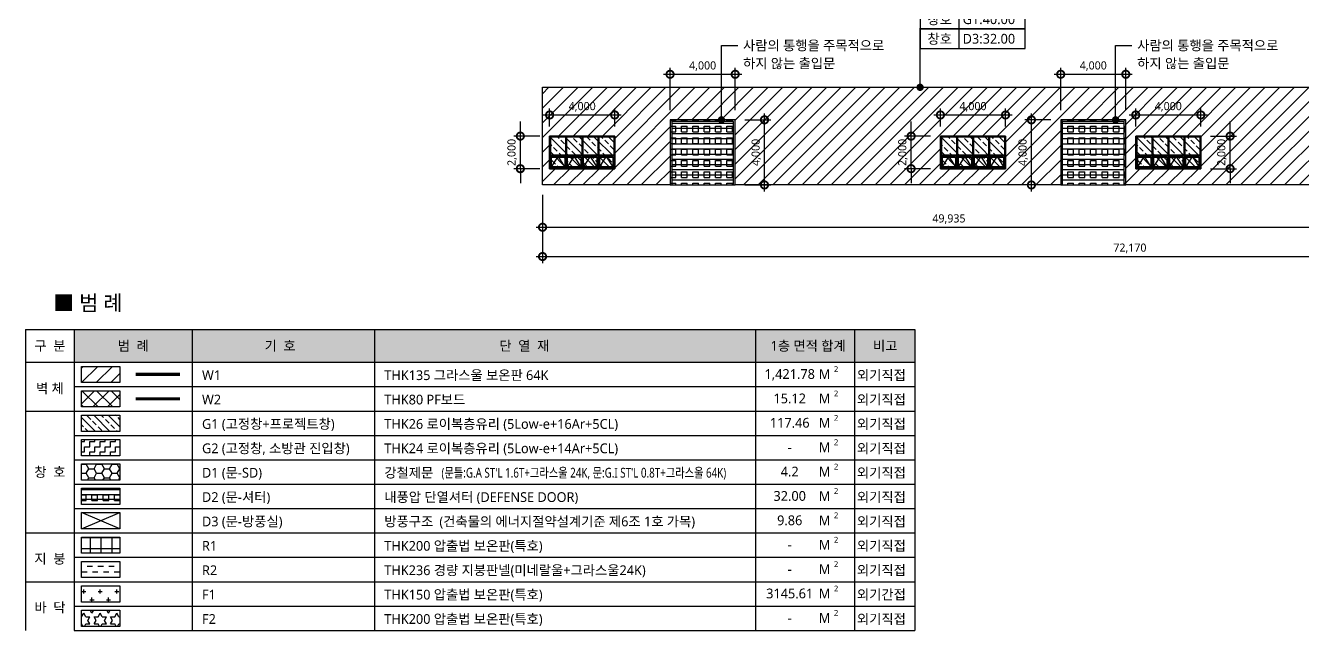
# Model space of a CAD drawing. Header units: millimetres. Extents: x 9300 to 665690, y 4200 to 114736.
# Drawn here: x 9300 to 87753, y 4200 to 41372 of the extents above; entities that cross this region are included whole.
import ezdxf
from ezdxf.enums import TextEntityAlignment as Align

# ---------------------------------------------------------------- set-up
doc = ezdxf.new("R2010")
doc.units = ezdxf.units.MM
doc.header["$LTSCALE"] = 200
for name, pattern in [('CEN-GAUN', [32.2, 30, -1, 0.2, -1]), ('PHANTOM2', [1.25, 0.625, -0.125, 0.125, -0.125, 0.125, -0.125]), ('XR-PLAN$0$DASHED2', [0.375, 0.25, -0.125])]:
    doc.linetypes.add(name, pattern=pattern)
doc.layers.get('DEFPOINTS').update_dxf_attribs({"color": 137})
for name, color, linetype in [('253', 253, 'Continuous'), ('DIM-INT', 7, 'Continuous'), ('ELE4', 4, 'Continuous'), ('HAT', 8, 'Continuous'), ('SYM-LEAD', 6, 'Continuous'), ('TABLE', 3, 'Continuous'), ('TABLE2', 6, 'Continuous'), ('TEXT', 3, 'Continuous'), ('TEXT-NOTE', 6, 'Continuous'), ('WIN', 6, 'Continuous'), ('WIN-OPEN-LINE', 1, 'CEN-GAUN'), ('XR-ELEV$0$WIN', 6, 'Continuous'), ('XR-ELEV$0$WIN2', 3, 'Continuous'), ('방화구획(기존 가운건축 계획)', 243, 'Continuous')]:
    doc.layers.add(name, color=color, linetype=linetype)
doc.styles.add('$0$스타일1', font='malgun.ttf')
doc.styles.add('스타일1', font='malgun.ttf')
doc.dimstyles.new('CJA', dxfattribs={"dimscale": 300, "dimtxt": 2.7, "dimasz": 1, "dimexe": 2, "dimexo": 3, "dimgap": 1, "dimtad": 1, "dimdec": 0, "dimzin": 1, "dimdsep": 46, "dimlunit": 6, "dimtxsty": '$0$스타일1', "dimblk": 'CJDOT', "dimcen": 0.09, "dimdle": 1, "dimclrd": 256, "dimclre": 256, "dimclrt": 3, "dimadec": 0, "dimazin": 0, "dimtfac": 1, "dimtdec": 0, "dimtix": 1, "dimtmove": 2, "dimatfit": 3, "dimldrblk": 'CJDOT', "dimfxl": 1, "dimtolj": 1, "dimtzin": 1, "dimarcsym": 0})
doc.dimstyles.new('DIM-QD 1', dxfattribs={"dimtxt": 3, "dimasz": 1.5, "dimexe": 1, "dimexo": 0, "dimgap": 1, "dimtad": 1, "dimdec": 3, "dimdsep": 46, "dimlunit": 6, "dimtxsty": '$0$스타일1', "dimblk1": 'ARCHTICK', "dimblk2": 'ARCHTICK', "dimsah": 1, "dimcen": 0, "dimclrd": 256, "dimclre": 256, "dimclrt": 3, "dimazin": 2, "dimtfac": 1, "dimtdec": 3, "dimtix": 1, "dimtmove": 2, "dimatfit": 3, "dimldrblk": 'ARCHTICK', "dimfxl": 1, "dimtolj": 1, "dimtzin": 0, "dimarcsym": 0})

# ---------------------------------------------------------------- blocks, each defined once
blk = doc.blocks.new('_DotSmall')
at = {"color": 0, "linetype": 'ByBlock', "const_width": 0.5}
blk.add_lwpolyline([(-0.0625, 0, 1), (0.0625, 0, 1)], format="xyb", close=True, dxfattribs=at)
blk = doc.blocks.new('*D20')
at = {"layer": 'DEFPOINTS', "color": 0, "transparency": 16777216}
for p in [(41065, 31576), (113235, 31576), (113235, 27176)]:
    blk.add_point(p, dxfattribs=at)
at = {"layer": 'DIM-INT', "color": 7, "lineweight": -2, "transparency": 16777216}
for p, q in [((41065, 30976), (41065, 26776)), ((113235, 30976), (113235, 26776)), ((40665, 27176), (113635, 27176))]:
    blk.add_line(p, q, dxfattribs=at)
at = {"layer": 'DIM-INT', "color": 7, "lineweight": -2, "transparency": 16777216, "xscale": 900, "yscale": 900, "zscale": 900, "rotation": 180}
blk.add_blockref('_DotSmall', (41065, 27176), dxfattribs=at)
at = {"layer": 'DIM-INT', "color": 7, "lineweight": -2, "transparency": 16777216, "xscale": 900, "yscale": 900, "zscale": 900}
blk.add_blockref('_DotSmall', (113235, 27176), dxfattribs=at)
at = {"layer": 'DIM-INT', "color": 3, "transparency": 16777216, "insert": (77150, 27678), "char_height": 500, "attachment_point": 5, "style": '스타일1'}
blk.add_mtext('\\A1;72,170', dxfattribs=at)
blk = doc.blocks.new('CJDOT')
blk.add_line((-2, 0), (2, 0))
at = {"const_width": 0.5}
blk.add_lwpolyline([(-0.25, 0, 1), (0.25, 0, 1)], format="xyb", close=True, dxfattribs=at)
blk = doc.blocks.new('*D21')
at = {"layer": 'DEFPOINTS', "color": 0, "transparency": 16777216}
for p in [(52900, 38376), (48900, 35576), (52900, 35576)]:
    blk.add_point(p, dxfattribs=at)
at = {"layer": 'DIM-INT', "color": 7, "lineweight": -2, "transparency": 16777216}
for p, q in [((48900, 36176), (48900, 38776)), ((52900, 36176), (52900, 38776)), ((48500, 38376), (53300, 38376))]:
    blk.add_line(p, q, dxfattribs=at)
at = {"layer": 'DIM-INT', "color": 7, "lineweight": -2, "transparency": 16777216, "xscale": 900, "yscale": 900, "zscale": 900, "rotation": 180}
blk.add_blockref('_DotSmall', (48900, 38376), dxfattribs=at)
at = {"layer": 'DIM-INT', "color": 7, "lineweight": -2, "transparency": 16777216, "xscale": 900, "yscale": 900, "zscale": 900}
blk.add_blockref('_DotSmall', (52900, 38376), dxfattribs=at)
at = {"layer": 'DIM-INT', "color": 3, "transparency": 16777216, "insert": (50900, 38876), "char_height": 500, "attachment_point": 5, "style": '스타일1'}
blk.add_mtext('\\A1;4,000', dxfattribs=at)
blk = doc.blocks.new('*D22')
at = {"layer": 'DEFPOINTS', "color": 0, "transparency": 16777216}
for p in [(71100, 35576), (72900, 35576), (72900, 31576)]:
    blk.add_point(p, dxfattribs=at)
at = {"layer": 'DIM-INT', "color": 7, "lineweight": -2, "transparency": 16777216}
for p, q in [((72300, 35576), (70700, 35576)), ((71100, 31176), (71100, 35976)), ((72300, 31576), (70700, 31576))]:
    blk.add_line(p, q, dxfattribs=at)
at = {"layer": 'DIM-INT', "color": 7, "lineweight": -2, "transparency": 16777216, "xscale": 900, "yscale": 900, "zscale": 900}
for p, rotation in [((71100, 35576), 90), ((71100, 31576), 270)]:
    blk.add_blockref('_DotSmall', p, dxfattribs=dict(at, rotation=rotation))
at = {"layer": 'DIM-INT', "color": 3, "transparency": 16777216, "insert": (70600, 33576), "char_height": 500, "attachment_point": 5, "rotation": 90, "style": '스타일1'}
blk.add_mtext('\\A1;4,000', dxfattribs=at)
blk = doc.blocks.new('*D23')
at = {"layer": 'DEFPOINTS', "color": 0, "transparency": 16777216}
for p in [(76900, 38376), (72900, 35576), (76900, 35576)]:
    blk.add_point(p, dxfattribs=at)
at = {"layer": 'DIM-INT', "color": 7, "lineweight": -2, "transparency": 16777216}
for p, q in [((72900, 36176), (72900, 38776)), ((76900, 36176), (76900, 38776)), ((72500, 38376), (77300, 38376))]:
    blk.add_line(p, q, dxfattribs=at)
at = {"layer": 'DIM-INT', "color": 7, "lineweight": -2, "transparency": 16777216, "xscale": 900, "yscale": 900, "zscale": 900, "rotation": 180}
blk.add_blockref('_DotSmall', (72900, 38376), dxfattribs=at)
at = {"layer": 'DIM-INT', "color": 7, "lineweight": -2, "transparency": 16777216, "xscale": 900, "yscale": 900, "zscale": 900}
blk.add_blockref('_DotSmall', (76900, 38376), dxfattribs=at)
at = {"layer": 'DIM-INT', "color": 3, "transparency": 16777216, "insert": (74900, 38876), "char_height": 500, "attachment_point": 5, "style": '스타일1'}
blk.add_mtext('\\A1;4,000', dxfattribs=at)
blk = doc.blocks.new('*D27')
at = {"layer": 'DEFPOINTS', "color": 0, "transparency": 16777216}
for p in [(52900, 35576), (54700, 35576), (52900, 31576)]:
    blk.add_point(p, dxfattribs=at)
at = {"layer": 'DIM-INT', "color": 7, "lineweight": -2, "transparency": 16777216}
for p, q in [((53500, 35576), (55100, 35576)), ((54700, 31176), (54700, 35976)), ((53500, 31576), (55100, 31576))]:
    blk.add_line(p, q, dxfattribs=at)
at = {"layer": 'DIM-INT', "color": 7, "lineweight": -2, "transparency": 16777216, "xscale": 900, "yscale": 900, "zscale": 900}
for p, rotation in [((54700, 35576), 90), ((54700, 31576), 270)]:
    blk.add_blockref('_DotSmall', p, dxfattribs=dict(at, rotation=rotation))
at = {"layer": 'DIM-INT', "color": 3, "transparency": 16777216, "insert": (54200, 33576), "char_height": 500, "attachment_point": 5, "rotation": 90, "style": '스타일1'}
blk.add_mtext('\\A1;4,000', dxfattribs=at)
blk = doc.blocks.new('SECTION ROOM NAME')
at = {"layer": 'TEXT-NOTE', "color": 6}
for p, q in [((-261, 0), (1769, 0)), ((1769, 0), (1769, -600)), ((1769, -600), (-261, -600))]:
    blk.add_line(p, q, dxfattribs=at)
blk.add_lwpolyline([(-1461, 0), (-261, 0), (-261, -600), (-1461, -600)], close=True, dxfattribs=at)
at = {"layer": 'TEXT-NOTE', "color": 3, "style": '스타일1'}
for tag, p in [('101', (-908, -298)), ('실명', (754, -341))]:
    blk.add_attdef(tag, text='', height=300, dxfattribs=at).set_placement(p, align=Align.MIDDLE)
blk = doc.blocks.new('_ARCHTICK')
at = {"color": 0, "linetype": 'ByBlock', "const_width": 0.15}
blk.add_lwpolyline([(-0.5, -0.5), (0.5, 0.5)], dxfattribs=at)
blk = doc.blocks.new('window4000')
at = {"color": 6}
blk.add_wipeout([(68660, -72455), (64660, -72455), (64660, -74455), (68660, -74455)], dxfattribs=at).dxf.layer = 'WIN'
at = {"layer": 'WIN', "color": 6}
for p, q in [((64720, -72455), (64720, -74455)), ((64720, -72515), (65645, -72515)), ((65645, -72455), (65645, -74455)), ((65705, -72455), (65705, -74455)), ((65705, -72515), (66630, -72515)), ((66630, -72455), (66630, -74455)), ((66690, -72455), (66690, -74455)), ((66690, -72515), (67615, -72515)), ((67615, -72455), (67615, -74455)), ((67675, -72455), (67675, -74455)), ((67675, -72515), (68600, -72515)), ((68600, -72455), (68600, -74455)), ((64720, -73625), (65645, -73625)), ((64720, -73685), (65645, -73685)), ((65705, -73625), (66630, -73625)), ((65705, -73685), (66630, -73685)), ((66690, -73625), (67615, -73625)), ((66690, -73685), (67615, -73685)), ((67675, -73625), (68600, -73625)), ((67675, -73685), (68600, -73685)), ((64720, -74395), (65645, -74395)), ((65705, -74395), (66630, -74395)), ((66690, -74395), (67615, -74395)), ((67675, -74395), (68600, -74395))]:
    blk.add_line(p, q, dxfattribs=at)
blk.add_lwpolyline([(68660, -72455), (64660, -72455), (64660, -74455), (68660, -74455)], close=True, dxfattribs=at)
at = {"layer": 'WIN', "color": 5}
for points in [[(64780, -74335), (65585, -74335), (65585, -73745), (64780, -73745)], [(65765, -74335), (66570, -74335), (66570, -73745), (65765, -73745)], [(66750, -74335), (67555, -74335), (67555, -73745), (66750, -73745)], [(67735, -74335), (68540, -74335), (68540, -73745), (67735, -73745)]]:
    blk.add_lwpolyline(points, close=True, dxfattribs=at)
at = {"layer": 'WIN-OPEN-LINE'}
for p, q in [((64720, -74395), (65182, -73685)), ((65182, -73685), (65645, -74395)), ((65705, -74395), (66168, -73685)), ((66168, -73685), (66630, -74395)), ((66690, -74395), (67152, -73685)), ((67152, -73685), (67615, -74395)), ((67675, -74395), (68138, -73685)), ((68138, -73685), (68600, -74395))]:
    blk.add_line(p, q, dxfattribs=at)
blk = doc.blocks.new('*D71')
at = {"layer": 'DEFPOINTS', "color": 0, "transparency": 16777216}
for p in [(69510, 35876), (65510, 34576), (69510, 34576)]:
    blk.add_point(p, dxfattribs=at)
at = {"layer": 'DIM-INT', "color": 7, "lineweight": -2, "transparency": 16777216}
for p, q in [((65510, 35176), (65510, 36276)), ((69510, 35176), (69510, 36276)), ((65110, 35876), (69910, 35876))]:
    blk.add_line(p, q, dxfattribs=at)
at = {"layer": 'DIM-INT', "color": 7, "lineweight": -2, "transparency": 16777216, "xscale": 900, "yscale": 900, "zscale": 900, "rotation": 180}
blk.add_blockref('_DotSmall', (65510, 35876), dxfattribs=at)
at = {"layer": 'DIM-INT', "color": 7, "lineweight": -2, "transparency": 16777216, "xscale": 900, "yscale": 900, "zscale": 900}
blk.add_blockref('_DotSmall', (69510, 35876), dxfattribs=at)
at = {"layer": 'DIM-INT', "color": 3, "transparency": 16777216, "insert": (67510, 36376), "char_height": 500, "attachment_point": 5, "style": '스타일1'}
blk.add_mtext('\\A1;4,000', dxfattribs=at)
blk = doc.blocks.new('*D72')
at = {"layer": 'DEFPOINTS', "color": 0, "transparency": 16777216}
for p in [(39700, 34576), (41500, 34576), (41500, 32576)]:
    blk.add_point(p, dxfattribs=at)
at = {"layer": 'DIM-INT', "color": 7, "lineweight": -2, "transparency": 16777216}
for p, q in [((39700, 34576), (39700, 35476)), ((40900, 34576), (39300, 34576)), ((39700, 32576), (39700, 34576)), ((40900, 32576), (39300, 32576)), ((39700, 32576), (39700, 31676))]:
    blk.add_line(p, q, dxfattribs=at)
at = {"layer": 'DIM-INT', "color": 7, "lineweight": -2, "transparency": 16777216, "xscale": 900, "yscale": 900, "zscale": 900}
for p, rotation in [((39700, 34576), 270), ((39700, 32576), 90)]:
    blk.add_blockref('_DotSmall', p, dxfattribs=dict(at, rotation=rotation))
at = {"layer": 'DIM-INT', "color": 3, "transparency": 16777216, "insert": (39200, 33576), "char_height": 500, "attachment_point": 5, "rotation": 90, "style": '스타일1'}
blk.add_mtext('\\A1;2,000', dxfattribs=at)
blk = doc.blocks.new('*D73')
at = {"layer": 'DEFPOINTS', "color": 0, "transparency": 16777216}
for p in [(45500, 35876), (41500, 34576), (45500, 34576)]:
    blk.add_point(p, dxfattribs=at)
at = {"layer": 'DIM-INT', "color": 7, "lineweight": -2, "transparency": 16777216}
for p, q in [((41500, 35176), (41500, 36276)), ((45500, 35176), (45500, 36276)), ((41100, 35876), (45900, 35876))]:
    blk.add_line(p, q, dxfattribs=at)
at = {"layer": 'DIM-INT', "color": 7, "lineweight": -2, "transparency": 16777216, "xscale": 900, "yscale": 900, "zscale": 900, "rotation": 180}
blk.add_blockref('_DotSmall', (41500, 35876), dxfattribs=at)
at = {"layer": 'DIM-INT', "color": 7, "lineweight": -2, "transparency": 16777216, "xscale": 900, "yscale": 900, "zscale": 900}
blk.add_blockref('_DotSmall', (45500, 35876), dxfattribs=at)
at = {"layer": 'DIM-INT', "color": 3, "transparency": 16777216, "insert": (43500, 36376), "char_height": 500, "attachment_point": 5, "style": '스타일1'}
blk.add_mtext('\\A1;4,000', dxfattribs=at)
blk = doc.blocks.new('*D74')
at = {"layer": 'DEFPOINTS', "color": 0, "transparency": 16777216}
for p in [(81510, 35876), (77510, 34576), (81510, 34576)]:
    blk.add_point(p, dxfattribs=at)
at = {"layer": 'DIM-INT', "color": 7, "lineweight": -2, "transparency": 16777216}
for p, q in [((77510, 35176), (77510, 36276)), ((81510, 35176), (81510, 36276)), ((77110, 35876), (81910, 35876))]:
    blk.add_line(p, q, dxfattribs=at)
at = {"layer": 'DIM-INT', "color": 7, "lineweight": -2, "transparency": 16777216, "xscale": 900, "yscale": 900, "zscale": 900, "rotation": 180}
blk.add_blockref('_DotSmall', (77510, 35876), dxfattribs=at)
at = {"layer": 'DIM-INT', "color": 7, "lineweight": -2, "transparency": 16777216, "xscale": 900, "yscale": 900, "zscale": 900}
blk.add_blockref('_DotSmall', (81510, 35876), dxfattribs=at)
at = {"layer": 'DIM-INT', "color": 3, "transparency": 16777216, "insert": (79510, 36376), "char_height": 500, "attachment_point": 5, "style": '스타일1'}
blk.add_mtext('\\A1;4,000', dxfattribs=at)
blk = doc.blocks.new('*D77')
at = {"layer": 'DEFPOINTS', "color": 0, "transparency": 16777216}
for p in [(63710, 34576), (65510, 34576), (65510, 32576)]:
    blk.add_point(p, dxfattribs=at)
at = {"layer": 'DIM-INT', "color": 7, "lineweight": -2, "transparency": 16777216}
for p, q in [((63710, 34576), (63710, 35476)), ((64910, 34576), (63310, 34576)), ((63710, 32576), (63710, 34576)), ((64910, 32576), (63310, 32576)), ((63710, 32576), (63710, 31676))]:
    blk.add_line(p, q, dxfattribs=at)
at = {"layer": 'DIM-INT', "color": 7, "lineweight": -2, "transparency": 16777216, "xscale": 900, "yscale": 900, "zscale": 900}
for p, rotation in [((63710, 34576), 270), ((63710, 32576), 90)]:
    blk.add_blockref('_DotSmall', p, dxfattribs=dict(at, rotation=rotation))
at = {"layer": 'DIM-INT', "color": 3, "transparency": 16777216, "insert": (63210, 33576), "char_height": 500, "attachment_point": 5, "rotation": 90, "style": '스타일1'}
blk.add_mtext('\\A1;2,000', dxfattribs=at)
blk = doc.blocks.new('*D78')
at = {"layer": 'DEFPOINTS', "color": 0, "transparency": 16777216}
for p in [(81510, 34576), (83310, 34576), (81510, 32576)]:
    blk.add_point(p, dxfattribs=at)
at = {"layer": 'DIM-INT', "color": 7, "lineweight": -2, "transparency": 16777216}
for p, q in [((83310, 34576), (83310, 35476)), ((82110, 34576), (83710, 34576)), ((83310, 32576), (83310, 34576)), ((82110, 32576), (83710, 32576)), ((83310, 32576), (83310, 31676))]:
    blk.add_line(p, q, dxfattribs=at)
at = {"layer": 'DIM-INT', "color": 7, "lineweight": -2, "transparency": 16777216, "xscale": 900, "yscale": 900, "zscale": 900}
for p, rotation in [((83310, 34576), 270), ((83310, 32576), 90)]:
    blk.add_blockref('_DotSmall', p, dxfattribs=dict(at, rotation=rotation))
at = {"layer": 'DIM-INT', "color": 3, "transparency": 16777216, "insert": (82810, 33576), "char_height": 500, "attachment_point": 5, "rotation": 90, "style": '스타일1'}
blk.add_mtext('\\A1;2,000', dxfattribs=at)
blk = doc.blocks.new('범례')
at = {"layer": '253'}
blk.add_hatch(color=256, dxfattribs=at).paths.add_polyline_path([(2996, 18502), (2996, 16480), (54629, 16480), (54629, 18502)])
at = {"layer": 'HAT'}
h = blk.add_hatch(dxfattribs=at)
h.set_pattern_fill('ANSI31', color=251, scale=200)
h.set_pattern_definition([(45, (-32651.7, -23269.1), (-449.013, 449.013), [])])
h.paths.add_polyline_path([(5801, 16230), (5801, 15232), (3437, 15232), (3437, 16230)])
h = blk.add_hatch(dxfattribs=at)
h.set_pattern_fill('ANSI37', color=251, scale=200)
h.set_pattern_definition([(45, (-9300, -5698.2), (-449.013, 449.013), []), (135, (-9300, -5698.2), (-449.013, -449.013), [])])
h.paths.add_polyline_path([(5801, 14732), (5801, 13733), (3437, 13733), (3437, 14732)])
h = blk.add_hatch(dxfattribs=at)
h.set_pattern_fill('BRASS,_O', color=256, scale=100, angle=135)
h.set_pattern_definition([(135, (63259.64, 58361.6), (-449.013, -449.013), []), (135, (63035.14, 58137.1), (-449.013, -449.013), [317.5, -158.75])])
h.paths.add_polyline_path([(5801, 13234), (5801, 12235), (3437, 12235), (3437, 13234)])
h = blk.add_hatch(dxfattribs=at)
h.set_pattern_fill('ZIGZAG', color=256, scale=100)
h.set_pattern_definition([(0, (-9300, -4200), (317.5, 317.5), [317.5, -317.5]), (90, (-8982.5, -4200), (-317.5, 317.5), [317.5, -317.5])])
h.paths.add_polyline_path([(5801, 11736), (5801, 10737), (3437, 10737), (3437, 11736)])
h = blk.add_hatch(dxfattribs=at)
h.set_pattern_fill('HONEY', color=256, scale=100, double=1)
h.set_pattern_definition([(0, (4619.4, 9738.2), (476.25, 274.963), [317.5, -635]), (120, (4619.4, 9738.2), (-476.25, 274.963), [317.5, -635]), (60, (4619.4, 9738.2), (6e-05, 549.926), [-635, 317.5])])
h.paths.add_polyline_path([(5801, 10238), (5801, 9239), (3437, 9239), (3437, 10238)])
h = blk.add_hatch(dxfattribs=at)
h.set_pattern_fill('_USER', color=256, scale=300, pattern_type=0)
h.set_pattern_definition([(0, (278183.82, -167739.34), (0, 300), [])])
h.paths.add_polyline_path([(5801, 8739), (5801, 7741), (3437, 7741), (3437, 8739)])
h = blk.add_hatch(dxfattribs=at)
h.set_pattern_fill('SQUARE', color=256, scale=110)
h.set_pattern_definition([(0, (255048.02, -119832.77), (0, 349.25), [349.25, -349.25]), (90, (255048.02, -119832.77), (-349.25, 2e-14), [349.25, -349.25])])
h.paths.add_polyline_path([(5801, 8739), (5801, 7741), (3437, 7741), (3437, 8739)])
h = blk.add_hatch(dxfattribs=at)
h.set_pattern_fill('_USER', color=256, scale=666.666667, double=1, pattern_type=0)
h.set_pattern_definition([(0, (4619.4, 5243.64), (0, 666.67), []), (90, (4619.4, 5243.64), (-666.67, 4e-14), [])])
h.paths.add_polyline_path([(5801, 5743), (5801, 4744), (3437, 4744), (3437, 5743)])
h = blk.add_hatch(dxfattribs=at)
h.set_pattern_fill('DASH', color=256, scale=2666.666667, double=1)
h.set_pattern_definition([(0, (6417.83, 4808.57), (333.333, 333.333), [333.333, -333.333])])
h.paths.add_polyline_path([(5801, 4245), (5801, 3246), (3437, 3246), (3437, 4245)])
h = blk.add_hatch(dxfattribs=at)
h.set_pattern_fill('CROSS,_O', color=256, scale=80)
h.set_pattern_definition([(0, (17316.5, -33532.8), (508, 508), [254, -762]), (90, (17443.5, -33659.8), (-508, 508), [254, -762])])
h.paths.add_polyline_path([(5801, 2747), (5801, 1748), (3437, 1748), (3437, 2747)])
h = blk.add_hatch(dxfattribs=at)
h.set_pattern_fill('STARS', color=256, scale=80)
h.set_pattern_definition([(0, (-177500, -4200), (0, 439.9409), [254, -254]), (60, (-177500, -4200), (-381, 219.9705), [254, -254]), (120, (-177373, -3980.03), (-381, -219.9705), [254, -254])])
h.paths.add_polyline_path([(5801, 1248), (5801, 250), (3437, 250), (3437, 1248)])
at = {"layer": 'ELE4', "color": 2, "ltscale": 1.2}
for points in [[(5801, 16230), (5801, 15232), (3437, 15232), (3437, 16230)], [(5801, 13234), (5801, 12235), (3437, 12235), (3437, 13234)], [(5801, 11736), (5801, 10737), (3437, 10737), (3437, 11736)], [(5801, 10238), (5801, 9239), (3437, 9239), (3437, 10238)], [(5801, 8739), (5801, 7741), (3437, 7741), (3437, 8739)], [(5801, 8739), (5801, 7741), (3437, 7741), (3437, 8739)], [(5801, 7241), (5801, 6242), (3437, 6242), (3437, 7241)], [(5801, 5743), (5801, 4744), (3437, 4744), (3437, 5743)], [(5801, 4245), (5801, 3246), (3437, 3246), (3437, 4245)]]:
    blk.add_lwpolyline(points, close=True, dxfattribs=at)
at = {"layer": 'ELE4', "color": 4, "ltscale": 1.2}
blk.add_lwpolyline([(5801, 14732), (5801, 13733), (3437, 13733), (3437, 14732)], close=True, dxfattribs=at)
at = {"layer": 'ELE4', "ltscale": 1.2}
for points in [[(5801, 2747), (5801, 1748), (3437, 1748), (3437, 2747)], [(5801, 1248), (5801, 250), (3437, 250), (3437, 1248)]]:
    blk.add_lwpolyline(points, close=True, dxfattribs=at)
at = {"layer": 'HAT', "color": 5}
for points in [[(3437, 6242), (5801, 7241)], [(5801, 6242), (3437, 7241)]]:
    blk.add_lwpolyline(points, dxfattribs=at)
at = {"layer": 'TABLE'}
for p, q in [((0, 18502), (0, 0)), ((0, 18502), (54629, 18502)), ((2996, 18502), (2996, 0)), ((10242, 18502), (10242, 0)), ((21444, 18502), (21444, 0)), ((44844, 18502), (44844, 0)), ((50938, 18502), (50938, 0)), ((54629, 18502), (54629, 0)), ((0, 16480), (54629, 16480)), ((0, 13484), (54629, 13484)), ((50938, 11011), (50938, 0)), ((0, 5993), (54629, 5993)), ((0, 2996), (54629, 2996))]:
    blk.add_line(p, q, dxfattribs=at)
at = {"layer": 'TABLE2'}
for p, q in [((2996, 14982), (54629, 14982)), ((2996, 11985), (54629, 11985)), ((2996, 10487), (54629, 10487)), ((2996, 8989), (54629, 8989)), ((2996, 7491), (54629, 7491)), ((2996, 5993), (49629, 5993)), ((2996, 4495), (54629, 4495)), ((2996, 1498), (54629, 1498)), ((2996, 0), (54629, 0))]:
    blk.add_line(p, q, dxfattribs=at)
at = {"layer": '방화구획(기존 가운건축 계획)', "color": 2, "linetype": 'PHANTOM2', "ltscale": 6, "const_width": 200}
blk.add_lwpolyline([(9480, 15731), (6758, 15731)], dxfattribs=at)
at = {"layer": '방화구획(기존 가운건축 계획)', "color": 4, "linetype": 'XR-PLAN$0$DASHED2', "ltscale": 6, "const_width": 200}
blk.add_lwpolyline([(9480, 14233), (6758, 14233)], dxfattribs=at)
at = {"layer": 'TEXT', "color": 3, "style": '스타일1'}
blk.add_text('■ 범 례', height=933.3, dxfattribs=at).set_placement((1706, 19658))
at = {"layer": 'TEXT', "style": '스타일1'}
for s, p in [('구  분', (1498, 17491)), ('범  례', (6619, 17491)), ('기  호', (15643, 17491)), ('단  열  재', (30644, 17491)), ('1층 면적 합계', (48081, 17491)), ('비고', (52820, 17491)), ('벽 체', (1498, 14880)), ('창  호', (1498, 9738)), ('지  붕', (1498, 4409)), ('바  닥', (1498, 1411))]:
    blk.add_text(s, height=599.3, dxfattribs=at).set_placement(p, align=Align.MIDDLE_CENTER)
for s, height, p in [('W1', 599.3, (10842, 15387)), ('THK135 그라스울 보온판 64K', 599.27, (22044, 15387)), ('M', 600, (48739, 15449)), ('2', 360, (49665, 15879)), ('외기직접', 599.3, (51079, 15387)), ('W2', 599.3, (10842, 13888)), ('THK80 PF보드', 599.3, (22044, 13888)), ('M', 600, (48739, 13951)), ('2', 360, (49665, 14381)), ('외기직접', 599.3, (51079, 13888)), ('G1 (고정창+프로젝트창)', 599.27, (10842, 12390)), ('THK26 로이복층유리 (5Low-e+16Ar+5CL)', 599.27, (22044, 12390)), ('M', 600, (48739, 12453)), ('M', 600, (48739, 12453)), ('2', 360, (49665, 12882)), ('2', 360, (49665, 12882)), ('외기직접', 599.3, (51079, 12390)), ('G2 (고정창, 소방관 진입창)', 599.27, (10842, 10892)), ('THK24 로이복층유리 (5Low-e+14Ar+5CL)', 599.27, (22044, 10892)), ('M', 600, (48739, 10954)), ('2', 360, (49665, 11384)), ('외기직접', 599.3, (51079, 10892)), ('2', 360, (49665, 9886)), ('D1 (문-SD)', 599.3, (10842, 9394)), ('강철제문', 599.3, (22044, 9394)), ('M', 600, (48739, 9456)), ('외기직접', 599.3, (51079, 9394)), ('2', 360, (49665, 8388)), ('D2 (문-셔터)', 599.3, (10842, 7896)), ('내풍압 단열셔터 (DEFENSE DOOR)', 599.27, (22044, 7896)), ('M', 600, (48739, 7958)), ('외기직접', 599.3, (51079, 7896)), ('D3 (문-방풍실)', 599.3, (10842, 6398)), ('방풍구조', 599.3, (22044, 6398)), ('(건축물의 에너지절약설계기준 제6조 1호 가목)', 599.27, (25428, 6398)), ('2', 360, (49665, 6890)), ('외기직접', 599.3, (51079, 6398)), ('M', 600, (48739, 6460)), ('R1', 599.3, (10842, 4899)), ('THK200 압출법 보온판(특호)', 599.27, (22044, 4899)), ('M', 600, (48739, 4962)), ('2', 360, (49665, 5391)), ('외기직접', 599.3, (51079, 4899)), ('R2', 599.3, (10842, 3401)), ('THK236 경량 지붕판넬(미네랄울+그라스울24K)', 599.27, (22044, 3401)), ('M', 600, (48739, 3464)), ('2', 360, (49665, 3893)), ('외기직접', 599.3, (51079, 3401)), ('F1', 599.3, (10842, 1903)), ('THK150 압출법 보온판(특호)', 599.27, (22044, 1903)), ('M', 600, (48739, 1965)), ('2', 360, (49665, 2395)), ('F2', 599.3, (10842, 405)), ('THK200 압출법 보온판(특호)', 599.27, (22044, 405)), ('M', 600, (48739, 467)), ('2', 360, (49665, 897)), ('외기직접', 599.3, (51079, 405))]:
    blk.add_text(s, height=height, dxfattribs=at).set_placement(p)
at = {"layer": 'TEXT', "style": '스타일1', "width": 0.77}
blk.add_text("(문틀:G.A ST'L 1.6T+그라스울 24K, 문:G.I ST'L 0.8T+그라스울 64K)", height=599.27, dxfattribs=at).set_placement((25555, 9394))
at = {"layer": 'TEXT', "color": 4, "style": '스타일1'}
blk.add_text('외기간접', height=599.3, dxfattribs=at).set_placement((51079, 1903))

msp = doc.modelspace()

# ---------------------------------------------------------------- hatches: boundary and pattern name
at = {"layer": 'HAT'}
h = msp.add_hatch(dxfattribs=at)
h.set_pattern_fill('SQUARE', color=256, scale=110)
h.set_pattern_definition([(0, (0, 2000), (0, 349.25), [349.25, -349.25]), (90, (0, 2000), (-349.25, 2e-14), [349.25, -349.25])])
h.paths.add_polyline_path([(48900, 31576), (52900, 31576), (52900, 35576), (48900, 35576)])
h.paths.add_polyline_path([(72900, 31576), (76900, 31576), (76900, 35576), (72900, 35576)])
at = {"layer": 'XR-ELEV$0$WIN2', "ltscale": 100}
h = msp.add_hatch(dxfattribs=at)
h.set_pattern_fill('LINE', color=8, scale=100)
h.set_pattern_definition([(0, (49968.97, 36645.72), (0, 317.5), [])])
h.paths.add_polyline_path([(52800, 35476), (49000, 35476), (49000, 31576), (52800, 31576)])
h = msp.add_hatch(dxfattribs=at)
h.set_pattern_fill('LINE', color=8, scale=100)
h.set_pattern_definition([(0, (73968.97, 36645.72), (0, 317.5), [])])
h.paths.add_polyline_path([(76800, 35476), (73000, 35476), (73000, 31576), (76800, 31576)])

# ---------------------------------------------------------------- linework, layer by layer
at = {"layer": 'DIM-INT', "color": 7}
for p, q in [((41065, 30976), (41065, 28576)), ((40665, 28976), (91400.1, 28976))]:
    msp.add_line(p, q, dxfattribs=at)
at = {"layer": 'ELE4', "color": 2, "ltscale": 1.2}
for points in [[(48900, 31576), (52900, 31576), (52900, 35576), (48900, 35576)], [(72900, 31576), (76900, 31576), (76900, 35576), (72900, 35576)]]:
    msp.add_lwpolyline(points, close=True, dxfattribs=at)
at = {"layer": 'SYM-LEAD'}
for p, q in [((52055.1, 40146), (53055.1, 40146)), ((76272, 40146), (77272, 40146))]:
    msp.add_line(p, q, dxfattribs=at)
at = {"layer": 'XR-ELEV$0$WIN', "color": 6, "ltscale": 100}
for points in [[(52800, 31576), (52800, 35476), (49000, 35476), (49000, 31576)], [(76800, 31576), (76800, 35476), (73000, 35476), (73000, 31576)]]:
    msp.add_lwpolyline(points, close=True, dxfattribs=at)

# ---------------------------------------------------------------- block references
at = {"xscale": -1}
for p in [(110160, 107031.1), (146170.5, 107031.1)]:
    msp.add_blockref('window4000', p, dxfattribs=at)
at = {"layer": 'DIM-INT', "color": 7, "xscale": 900, "yscale": 900, "zscale": 900, "rotation": 180}
msp.add_blockref('_DotSmall', (41065, 28976), dxfattribs=at)
at = {"layer": 'HAT'}
msp.add_blockref('범례', (9300, 4200), dxfattribs=at)
at = {"layer": 'TEXT-NOTE'}
ref = msp.add_blockref('SECTION ROOM NAME', (67183.5, 41158.7), dxfattribs=dict(at, xscale=-2, yscale=2, zscale=2, rotation=180))
ref.add_attrib('101', '창호', dxfattribs={"color": 3, "height": 600, "style": '스타일1'}).set_placement((65462.1, 41758.7), align=Align.MIDDLE)
ref.add_attrib('실명', 'G1:40.00  ', dxfattribs={"color": 3, "height": 600, "style": '스타일1'}).set_placement((68691.6, 41758.7), align=Align.MIDDLE)
ref = msp.add_blockref('SECTION ROOM NAME', (67183.5, 39958.7), dxfattribs=dict(at, xscale=-2, yscale=2, zscale=2, rotation=180))
ref.add_attrib('101', '창호', dxfattribs={"color": 3, "height": 600, "style": '스타일1'}).set_placement((65462.1, 40558.7), align=Align.MIDDLE)
ref.add_attrib('실명', 'D3:32.00  ', dxfattribs={"color": 3, "height": 600, "style": '스타일1'}).set_placement((68691.6, 40558.7), align=Align.MIDDLE)

# ---------------------------------------------------------------- texts
at = {"layer": 'DIM-INT', "color": 3, "insert": (66032.5, 29476.3), "char_height": 500, "attachment_point": 5, "style": '스타일1'}
msp.add_mtext('\\A1;49,935', dxfattribs=at)
at = {"layer": 'TEXT', "style": '스타일1'}
for s, height, p in [('사람의 통행을 주목적으로 ', 599.274, (53381.5, 39850.3)), ('사람의 통행을 주목적으로 ', 599.274, (77598.3, 39850.3)), ('하지 않는 출입문', 599.27, (53381.5, 38750.3)), ('하지 않는 출입문', 599.27, (77598.3, 38750.3))]:
    msp.add_text(s, height=height, dxfattribs=at).set_placement(p)
for s, p in [('1,421.78', (56250, 19956.9)), ('15.12', (56250, 18458.8)), ('117.46', (56250, 16960.6)), ('-', (56250, 15462.4)), ('4.2', (56250, 13964.2)), ('32.00', (56250, 12466)), ('9.86', (56250, 10967.8)), ('-', (56250, 9469.7)), ('-', (56250, 7971.5)), ('3145.61', (56250, 6473.3)), ('-', (56250, 4975.1))]:
    msp.add_text(s, height=600, dxfattribs=at).set_placement(p, align=Align.MIDDLE_CENTER)

# ---------------------------------------------------------------- dimensions: what is measured, and where the dimension line sits
at = {"layer": 'DIM-INT'}
for base, p1, p2, angle, override, picture, middle in [((52900, 38376), (48900, 35576), (52900, 35576), 180, {"dimscale": 200, "dimtxt": 2.5, "dimasz": 4.5, "dimlunit": 6, "dimtxsty": '스타일1', "dimblk1": 'DotSmall', "dimblk2": 'DotSmall', "dimsah": 1, "dimdle": 2, "dimclrd": 7, "dimclre": 7}, '*D21', (50900, 38876.3)), ((76900, 38376), (72900, 35576), (76900, 35576), 180, {"dimscale": 200, "dimtxt": 2.5, "dimasz": 4.5, "dimlunit": 6, "dimtxsty": '스타일1', "dimblk1": 'DotSmall', "dimblk2": 'DotSmall', "dimsah": 1, "dimdle": 2, "dimclrd": 7, "dimclre": 7}, '*D23', (74900, 38876.3)), ((54700, 35576), (52900, 31576), (52900, 35576), 270, {"dimscale": 200, "dimtxt": 2.5, "dimasz": 4.5, "dimlunit": 6, "dimtxsty": '스타일1', "dimblk1": 'DotSmall', "dimblk2": 'DotSmall', "dimsah": 1, "dimdle": 2, "dimclrd": 7, "dimclre": 7}, '*D27', (54199.7, 33576)), ((71100, 35576), (72900, 31576), (72900, 35576), 270, {"dimscale": 200, "dimtxt": 2.5, "dimasz": 4.5, "dimlunit": 6, "dimtxsty": '스타일1', "dimblk1": 'DotSmall', "dimblk2": 'DotSmall', "dimsah": 1, "dimdle": 2, "dimclrd": 7, "dimclre": 7}, '*D22', (70599.7, 33576)), ((113235, 27176), (41065, 31576), (113235, 31576), 180, {"dimscale": 200, "dimtxt": 2.5, "dimasz": 4.5, "dimtxsty": '스타일1', "dimblk1": 'DotSmall', "dimblk2": 'DotSmall', "dimsah": 1, "dimdle": 2, "dimclrd": 7, "dimclre": 7}, '*D20', (77150, 27677.7))]:
    dim = msp.add_linear_dim(base=base, p1=p1, p2=p2, angle=angle, dimstyle='CJA', override=override, dxfattribs=at)
    dim.commit()
    dim.dimension.update_dxf_attribs({"geometry": picture, "text_midpoint": middle})

# ---------------------------------------------------------------- leaders
at = {"layer": 'SYM-LEAD'}
for points in [[(64262.1, 37576), (64262.1, 41184.6), (64262.1, 41210.6)], [(52055.1, 35576), (52055.1, 40120.1), (52055.1, 40146)], [(76272, 35576), (76272, 40120.1), (76272, 40146)]]:
    msp.add_leader(points, dimstyle='DIM-QD 1', override={"dimscale": 300, "dimasz": 1.5, "dimtad": 0, "dimclrd": 6, "dimldrblk": 'DOT'}, dxfattribs=at)

# ---------------------------------------------------------------- next in the draw order: hatches: boundary and pattern name
at = {"layer": 'HAT'}
h = msp.add_hatch(dxfattribs=at)
h.set_pattern_fill('BRASS,_O', color=256, scale=100, angle=135)
h.set_pattern_definition([(135, (-20000, -80850.84), (-449.0128, -449.0128), []), (135, (-20224.5, -81075.34), (-449.0128, -449.0128), [317.5, -158.75])])
h.paths.add_polyline_path([(45500, 32576), (41500, 32576), (41500, 34576), (45500, 34576)])
h = msp.add_hatch(dxfattribs=at)
h.set_pattern_fill('BRASS,_O', color=256, scale=100, angle=135)
h.set_pattern_definition([(135, (16010.5, -80850.84), (-449.0128, -449.0128), []), (135, (15786, -81075.34), (-449.0128, -449.0128), [317.5, -158.75])])
h.paths.add_polyline_path([(81510.5, 32576), (77510.5, 32576), (77510.5, 34576), (81510.5, 34576)])

# ---------------------------------------------------------------- next in the draw order: linework, layer by layer
at = {"layer": 'ELE4', "color": 2, "ltscale": 1.2}
for points in [[(41500, 32576), (45500, 32576), (45500, 34576), (41500, 34576)], [(41500, 34576), (45500, 34576), (45500, 32576), (41500, 32576)], [(77510.5, 32576), (81510.5, 32576), (81510.5, 34576), (77510.5, 34576)], [(77510.5, 34576), (81510.5, 34576), (81510.5, 32576), (77510.5, 32576)]]:
    msp.add_lwpolyline(points, close=True, dxfattribs=at)

# ---------------------------------------------------------------- next in the draw order: block references
at = {"xscale": -1}
msp.add_blockref('window4000', (134170.5, 107031.1), dxfattribs=at)

# ---------------------------------------------------------------- next in the draw order: dimensions: what is measured, and where the dimension line sits
at = {"layer": 'DIM-INT'}
for base, p1, p2, angle, picture, middle in [((45500, 35876), (41500, 34576), (45500, 34576), 180, '*D73', (43500, 36376.3)), ((81510.5, 35876), (77510.5, 34576), (81510.5, 34576), 180, '*D74', (79510.5, 36376.3)), ((39700, 34576), (41500, 32576), (41500, 34576), 270, '*D72', (39199.7, 33576)), ((83310.5, 34576), (81510.5, 32576), (81510.5, 34576), 270, '*D78', (82810.2, 33576))]:
    dim = msp.add_linear_dim(base=base, p1=p1, p2=p2, angle=angle, dimstyle='CJA', override={"dimscale": 200, "dimtxt": 2.5, "dimasz": 4.5, "dimlunit": 6, "dimtxsty": '스타일1', "dimblk1": 'DotSmall', "dimblk2": 'DotSmall', "dimsah": 1, "dimdle": 2, "dimclrd": 7, "dimclre": 7}, dxfattribs=at)
    dim.commit()
    dim.dimension.update_dxf_attribs({"geometry": picture, "text_midpoint": middle})

# ---------------------------------------------------------------- next in the draw order: hatches: boundary and pattern name
at = {"layer": 'HAT'}
h = msp.add_hatch(dxfattribs=at)
h.set_pattern_fill('ANSI31', color=251, scale=200)
h.set_pattern_definition([(45, (114339.7, 0), (-449.013, 449.013), [])])
h.paths.add_polyline_path([(81510.5, 34576), (81510.5, 32576), (77510.5, 32576), (77510.5, 34576)], flags=16)
h.paths.add_polyline_path([(97500, 34576), (101500, 34576), (101500, 32576), (97500, 32576)], flags=16)
h.paths.add_polyline_path([(105500, 34576), (109500, 34576), (109500, 32576), (105500, 32576)], flags=16)
h.paths.add_polyline_path([(69510.5, 34576), (69510.5, 32576), (65510.5, 32576), (65510.5, 34576)], flags=16)
h.paths.add_polyline_path([(45500, 34576), (45500, 32576), (41500, 32576), (41500, 34576)], flags=16)
h.paths.add_polyline_path([(113235, 37106), (91005.6, 37106), (91005.6, 37576), (41065, 37576), (41065, 31576), (48900, 31576), (48900, 35576), (52900, 35576), (52900, 31576), (72900, 31576), (72900, 35576), (76900, 35576), (76900, 31576), (91500, 31576), (113235, 31576)])
h = msp.add_hatch(dxfattribs=at)
h.set_pattern_fill('BRASS,_O', color=256, scale=100, angle=135)
h.set_pattern_definition([(135, (4010.5, -80850.84), (-449.0128, -449.0128), []), (135, (3786, -81075.34), (-449.0128, -449.0128), [317.5, -158.75])])
h.paths.add_polyline_path([(69510.5, 32576), (65510.5, 32576), (65510.5, 34576), (69510.5, 34576)])

# ---------------------------------------------------------------- next in the draw order: linework, layer by layer
at = {"layer": 'ELE4', "color": 2, "ltscale": 1.2}
for points in [[(52900, 31576), (52900, 35576), (48900, 35576), (48900, 31576), (41065, 31576), (41065, 37576), (91000.1, 37576), (91000.1, 37576), (91005.6, 37576), (91005.6, 37106), (113235, 37106), (113235, 31576), (91000.1, 31576), (76900, 31576), (76900, 35576), (72900, 35576), (72900, 31576)], [(65510.5, 32576), (69510.5, 32576), (69510.5, 34576), (65510.5, 34576)], [(65510.5, 34576), (69510.5, 34576), (69510.5, 32576), (65510.5, 32576)]]:
    msp.add_lwpolyline(points, close=True, dxfattribs=at)

# ---------------------------------------------------------------- next in the draw order: dimensions: what is measured, and where the dimension line sits
at = {"layer": 'DIM-INT'}
for base, p1, p2, angle, picture, middle in [((69510.5, 35876), (65510.5, 34576), (69510.5, 34576), 180, '*D71', (67510.5, 36376.3)), ((63710.5, 34576), (65510.5, 32576), (65510.5, 34576), 270, '*D77', (63210.2, 33576))]:
    dim = msp.add_linear_dim(base=base, p1=p1, p2=p2, angle=angle, dimstyle='CJA', override={"dimscale": 200, "dimtxt": 2.5, "dimasz": 4.5, "dimlunit": 6, "dimtxsty": '스타일1', "dimblk1": 'DotSmall', "dimblk2": 'DotSmall', "dimsah": 1, "dimdle": 2, "dimclrd": 7, "dimclre": 7}, dxfattribs=at)
    dim.commit()
    dim.dimension.update_dxf_attribs({"geometry": picture, "text_midpoint": middle})

doc.saveas('drawing.dxf')
